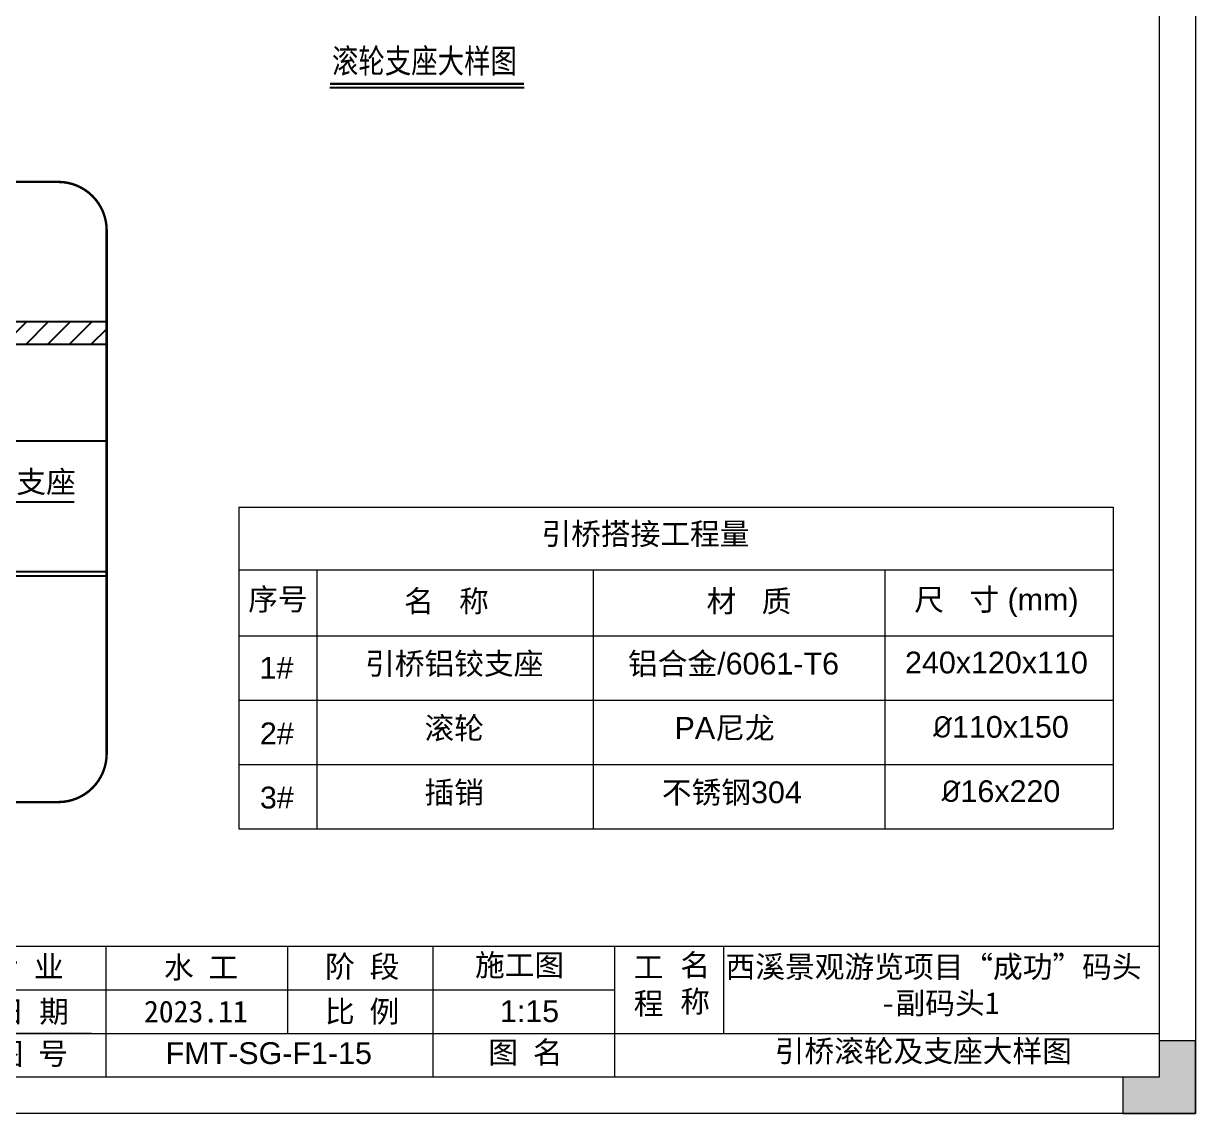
# Model space of a CAD drawing. Header units: millimetres. Extents: x 136606 to 1229059, y 82794 to 127566.
# Drawn here: x 877373 to 879793, y 122467 to 124717 of the extents above; entities that cross this region are included whole.
import ezdxf

# ---------------------------------------------------------------- set-up
doc = ezdxf.new("R2010")
doc.units = ezdxf.units.MM
doc.linetypes.add('DIVIDEX2', pattern=[63.5, 25.4, -12.7, 0, -12.7, 0, -12.7])
for name, color, linetype in [('BS-Index symbol', 35, 'Continuous'), ('HR-dimension', 9, 'Continuous'), ('HR-Zhuliang', 3, 'Continuous'), ('HR-看线', 143, 'Continuous'), ('面板', 44, 'Continuous')]:
    doc.layers.add(name, color=color, linetype=linetype)
doc.layers.add('图框', color=7, linetype='Continuous', lineweight=13)
doc.layers.add('文本', color=3, linetype='Continuous', lineweight=13)
doc.styles.add('Arial', font='arial.ttf')
doc.styles.add('hztxt', font='ros1.shx', dxfattribs={"width": 0.8, "bigfont": 'hztxt.shx'})
doc.styles.get("Standard").update_dxf_attribs({"font": 'arial.ttf'})
doc.styles.add('工程字体', font='arial.ttf', dxfattribs={"width": 0.8})
doc.dimstyles.new('HR-BI-DIM5', dxfattribs={"dimscale": 6, "dimtxt": 5, "dimasz": 1, "dimexe": 1, "dimexo": 1.5, "dimgap": 2, "dimtad": 1, "dimdec": 1, "dimdsep": 46, "dimtxsty": 'hztxt', "dimcen": 0, "dimdle": 1, "dimclrd": 256, "dimclre": 256, "dimclrt": 2, "dimadec": 1, "dimazin": 0, "dimtfac": 1, "dimtdec": 1, "dimtix": 1, "dimtmove": 2, "dimatfit": 3, "dimfxl": 1, "dimtfill": 1, "dimtolj": 1, "dimtzin": 0, "dimarcsym": 1})

# ---------------------------------------------------------------- blocks, each defined once
blk = doc.blocks.new('*U899')
blk.add_line((0, 0), (40.09, 0))
at = {"const_width": 0.5}
blk.add_lwpolyline([(0, 0.75), (40.09, 0.75)], dxfattribs=at)
at = {"style": '工程字体', "width": 0.8}
blk.add_attdef('图名标注', (0.42, 3), '', height=5, dxfattribs=at)
blk = doc.blocks.new('GW-TK')
at = {"layer": '图框', "linetype": 'Continuous', "lineweight": 0}
h = blk.add_hatch(color=256, dxfattribs=at)
h.dxf.hatch_style = 1
h.paths.add_polyline_path([(927603.55, 464418.01), (927603.55, 464428.01), (927598.55, 464428.01), (927598.55, 464423.01), (927593.55, 464423.01), (927593.55, 464418.01)])
at = {"layer": '图框', "linetype": 'Continuous'}
for p, q in [((927453.55, 464441.02), (927453.55, 464423.01)), ((927478.55, 464441.02), (927478.55, 464429.01)), ((927498.55, 464441.02), (927498.55, 464423.01)), ((927523.55, 464441.02), (927523.55, 464423.01)), ((927538.55, 464441.02), (927538.55, 464429.01)), ((927383.55, 464435.01), (927523.55, 464435.01)), ((927451.56, 464429.01), (927383.55, 464429.01)), ((927383.55, 464429.01), (927598.55, 464429.01))]:
    blk.add_line(p, q, dxfattribs=at)
at = {"layer": '图框'}
for points in [[(927183.55, 464715.01), (927603.55, 464715.01), (927603.55, 464418.01), (927183.55, 464418.01)], [(927188.55, 464710.01), (927598.55, 464710.01), (927598.55, 464423.01), (927188.55, 464423.01)]]:
    blk.add_lwpolyline(points, close=True, dxfattribs=at)
at = {"layer": '图框', "linetype": 'Continuous'}
blk.add_lwpolyline([(927383.55, 464441.02), (927598.55, 464441.02)], dxfattribs=at)
at = {"layer": '图框', "linetype": 'Continuous', "lineweight": 0}
blk.add_lwpolyline([(927598.55, 464428.01), (927598.55, 464423.01), (927593.55, 464423.01), (927593.55, 464418.01), (927603.55, 464418.01), (927603.55, 464428.01)], close=True, dxfattribs=at)
at = {"layer": '图框', "linetype": 'Continuous', "char_height": 3, "attachment_point": 1}
for s, width, insert in [('{\\fSimSun|b0|i0|c134|p2;专 业}', 12.8345, (927437.53, 464439.73)), ('{\\fSimSun|b0|i0|c134|p2;阶 段}', 17.4775, (927483.73, 464439.73)), ('{\\fSimSun|b0|i0|c134|p2;工 程}', 5.2119, (927526.21, 464439.66)), ('{\\fSimSun|b0|i0|c134|p2;名 称}', 5.2119, (927532.62, 464439.93)), ('{\\fSimSun|b0|i0|c134|p2;日 期}', 11.224, (927438.25, 464433.55)), ('{\\fSimSun|b0|i0|c134|p2;比 例}', 10.9146, (927483.71, 464433.55)), ('{\\fSimSun|b0|i0|c134|p2;图 号}', 23.6261, (927438.11, 464427.75)), ('{\\fSimSun|b0|i0|c134|p2;图 名}', 12.066, (927506.19, 464427.94))]:
    blk.add_mtext_dynamic_manual_height_columns(s, width=width, gutter_width=17.5, heights=[0], dxfattribs=dict(at, insert=insert))
at = {"layer": '图框', "color": 3, "linetype": 'Continuous', "char_height": 3, "attachment_point": 1}
for s, width, insert in [('{\\fSimSun|b0|i0|c134|p2;水 工}', 11.224, (927461.55, 464439.63)), ('\\pt9;{\\fSimSun|b0|i0|c134|p2;施工图}', 18.6303, (927504.36, 464439.94)), ('\\pi0.39911,t9.39911;{\\fSimSun|b0|i0|c134|p2;西溪景观游览项目“成功”码头\\P\\pi21.75744,t30.75744;-副码头1}', 60.0149, (927538.45, 464439.71)), ('{\\fSimSun|b0|i0|c134|p2;2023.11}', 11.224, (927458.8, 464433.55))]:
    blk.add_mtext_dynamic_manual_height_columns(s, width=width, gutter_width=17.5, heights=[0], dxfattribs=dict(at, insert=insert))

msp = doc.modelspace()

# ---------------------------------------------------------------- hatches: boundary and pattern name
at = {"layer": '面板'}
h = msp.add_hatch(dxfattribs=at)
h.set_pattern_fill('ANSI31', color=256, scale=10)
h.set_pattern_definition([(45, (849786.218, 106835.662), (-22.45064, 22.45064), [])])
h.paths.add_polyline_path([(877544.4363, 124101.1132), (877244.4748, 124101.1132), (877244.4748, 124055.1132), (877544.4363, 124055.1132)])

# ---------------------------------------------------------------- linework, layer by layer
at = {"layer": 'BS-Index symbol', "color": 1, "linetype": 'DIVIDEX2', "const_width": 5, "flags": 128}
msp.add_lwpolyline([(876144.4427, 124390.1603), (877444.4363, 124390.1603, -0.414213562), (877544.4363, 124290.1603), (877544.4363, 123210.2074, -0.414213562), (877444.4363, 123110.2074), (876144.4427, 123110.2074, -0.414213562), (876044.4427, 123210.2074), (876044.4427, 124290.1603, -0.414213562)], format="xyb", close=True, dxfattribs=at)
at = {"layer": 'HR-Zhuliang'}
msp.add_lwpolyline([(877544.4363, 123855.1132), (876616.5519, 123855.1132), (876616.5519, 124055.1132), (877408.1988, 124055.1132)], dxfattribs=at)
at = {"layer": 'HR-看线'}
for points in [[(877544.4363, 123585.1132), (876044.4427, 123585.1132)], [(876044.4427, 123577.1132), (877544.4363, 123577.1132)]]:
    msp.add_lwpolyline(points, dxfattribs=at)
at = {"layer": '文本'}
for p, q in [((877817.0858, 123718.8691), (877817.0858, 123054.9634)), ((877817.0858, 123718.8691), (879622.7858, 123718.8691)), ((879622.7858, 123718.8691), (879622.7858, 123054.9634)), ((877817.0858, 123589.7763), (879622.7858, 123589.7763)), ((877978.6436, 123589.7763), (877978.6436, 123054.9634)), ((878548.673, 123589.7763), (878548.673, 123054.9634)), ((879151.2998, 123589.7763), (879151.2998, 123054.9634)), ((879622.7858, 123589.7763), (879622.7858, 123056.4437)), ((877817.0858, 123453.3068), (879622.7858, 123453.3068)), ((877817.0858, 123320.5257), (879622.7858, 123320.5257)), ((877817.0858, 123187.7446), (879622.7858, 123187.7446)), ((877817.0858, 123054.9634), (879622.7858, 123054.9634))]:
    msp.add_line(p, q, dxfattribs=at)
at = {"layer": '面板'}
msp.add_lwpolyline([(877544.4363, 124101.1132), (877244.4748, 124101.1132), (877244.4748, 124055.1132), (877544.4363, 124055.1132)], close=True, dxfattribs=at)

# ---------------------------------------------------------------- block references
at = {"xscale": 10, "yscale": 10, "zscale": 10}
msp.add_blockref('*U899', (878005.4058, 124584.8577), dxfattribs=at).add_auto_attribs({'图名标注': '滚轮支座大样图'})
at = {"layer": '文本', "xscale": 15, "yscale": 15, "zscale": 15}
msp.add_blockref('GW-TK', (-13034260.5095, -6843802.7788), dxfattribs=at)

# ---------------------------------------------------------------- texts
at = {"layer": '文本', "style": 'Arial'}
for s, p in [('1# 铝合金滚轮支座', (876963.6916, 123748.5785)), ('铝合金/6061-T6 ', (878620.8167, 123373.4724)), ('PA尼龙', (878716.9383, 123240.6912)), ('不锈钢304', (878690.6777, 123107.9101))]:
    msp.add_text(s, height=45, dxfattribs=at).set_placement(p)
at = {"layer": '文本', "char_height": 45, "style": 'Arial'}
for s, insert, attachment_point in [('引桥搭接工程量', (878656.8257, 123661.1279), 5), ('序号', (877898.0413, 123526.2271), 5), ('名   称', (878245.9546, 123522.4157), 5), ('材   质', (878870.7047, 123522.4157), 5), ('尺   寸 (mm)', (879381.5471, 123521.4343), 5), ('1#', (877894.9635, 123387.3818), 5), ('引桥铝铰支座', (878262.0028, 123393.2804), 5), ('240x120x110', (879381.5471, 123397.9103), 5), ('滚轮', (878262.0028, 123260.4992), 5), ('{\\fISOCPEUR|b0|i0|c0|p34;%%C}110x150', (879390.9179, 123265.1291), 5), ('2#', (877895.7667, 123251.961), 5), ('3#', (877895.7667, 123119.1799), 5), ('插销', (878262.0028, 123127.7181), 5), ('{\\fISOCPEUR|b0|i0|c0|p34;%%C}16x220', (879390.9179, 123132.348), 5), ('\\P1:15', (878356.3339, 122776.2174), 1), ('\\P引桥滚轮及支座大样图', (878923.7056, 122693.7662), 1)]:
    msp.add_mtext(s, dxfattribs=dict(at, insert=insert, attachment_point=attachment_point))
at = {"layer": '文本', "insert": (877666.1112, 122614.5442), "char_height": 45, "attachment_point": 1, "style": 'Arial'}
msp.add_mtext_dynamic_manual_height_columns('FMT-SG-F1-15', width=120, gutter_width=0, heights=[124.0928], dxfattribs=at)

# ---------------------------------------------------------------- leaders
at = {"layer": 'HR-dimension'}
msp.add_leader([(876786.194, 123835.1132), (876941.7773, 123729.7365), (877477.1856, 123729.7365)], dimstyle='HR-BI-DIM5', override={"dimasz": 3, "dimtad": 0}, dxfattribs=at)

doc.saveas('drawing.dxf')
